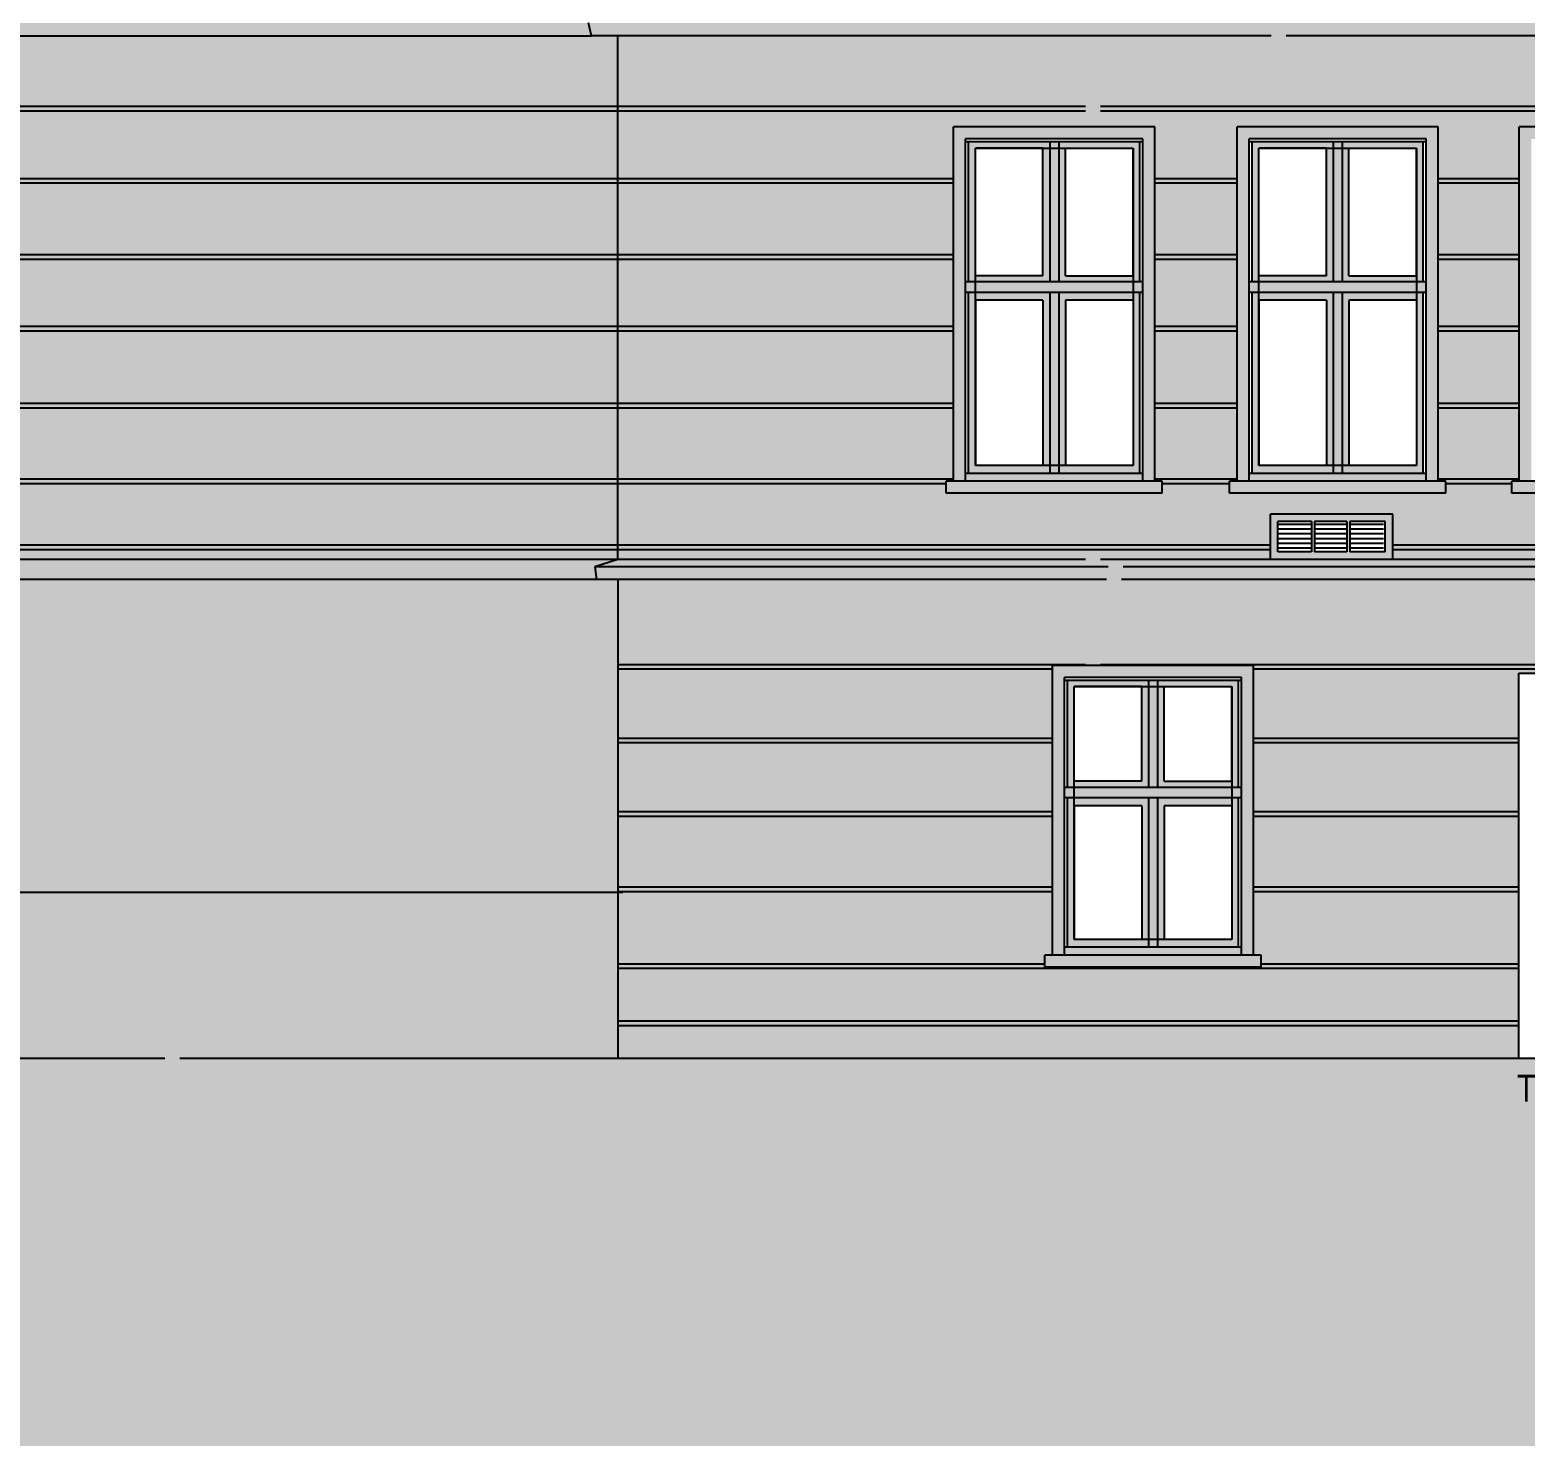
# Model space of a CAD drawing. Header units: metres. Extents: x 11 to 190, y 38 to 70.
# Drawn here: x 112.92 to 122.88, y 37.58 to 47.01 of the extents above; entities that cross this region are included whole.
import ezdxf
from ezdxf.enums import TextEntityAlignment as Align

# ---------------------------------------------------------------- set-up
doc = ezdxf.new("R2010")
doc.units = ezdxf.units.M
doc.header["$LTSCALE"] = 0.01
doc.header["$XCLIPFRAME"] = 2
doc.linetypes.add('AUSGEZOGEN', pattern=[1000, 1000, 0])
for name, color, linetype in [('A_Fensterrahmen', 1, 'CONTINUOUS'), ('A_Glasbild', 7, 'CONTINUOUS'), ('A_Schraff_Fensterrahmen', 255, 'CONTINUOUS'), ('A_Schraff_gelände', 251, 'CONTINUOUS'), ('A_Schraff_Gewaende', 23, 'CONTINUOUS'), ('A_Schraff_Paneel', 14, 'CONTINUOUS'), ('A_Schraff_Sims', 17, 'CONTINUOUS'), ('A_TEXT', 2, 'CONTINUOUS'), ('FASSADE', 7, 'AUSGEZOGEN'), ('FASSADE_STRUKTUR', 8, 'AUSGEZOGEN'), ('PERSONEN', 7, 'CONTINUOUS')]:
    doc.layers.add(name, color=color, linetype=linetype)
doc.styles.add('arial-n', font='ARIALN.TTF')
picture_1 = doc.add_image_def('image1.jpg', size_in_pixel=(60, 84))

msp = doc.modelspace()

# ---------------------------------------------------------------- hatches: boundary and pattern name
at = {"layer": 'A_Schraff_Fensterrahmen'}
h = msp.add_hatch(color=256, dxfattribs=at)
h.paths.add_polyline_path([(119.7145, 46.2644), (119.1745, 46.2644), (119.1745, 45.3325), (119.7145, 45.3325)])
h.paths.add_polyline_path([(119.6695, 46.2234), (119.6695, 45.3734), (119.2195, 45.3734), (119.2195, 46.2234)], flags=16)
h.paths.add_polyline_path([(120.3145, 46.2644), (119.7745, 46.2644), (119.7745, 45.3325), (120.3145, 45.3325)])
h.paths.add_polyline_path([(120.2695, 46.2234), (120.2695, 45.3734), (119.8195, 45.3734), (119.8195, 46.2234)], flags=16)
h.paths.add_polyline_path([(119.7145, 45.2624), (119.1745, 45.2624), (119.1745, 44.057), (119.7145, 44.057)])
h.paths.add_polyline_path([(119.6695, 45.2097), (119.6695, 44.1097), (119.2195, 44.1097), (119.2195, 45.2097)], flags=16)
h.paths.add_polyline_path([(120.3145, 45.2624), (119.7745, 45.2624), (119.7745, 44.057), (120.3145, 44.057)])
h.paths.add_polyline_path([(120.2695, 45.2097), (120.2695, 44.1097), (119.8195, 44.1097), (119.8195, 45.2097)], flags=16)
h = msp.add_hatch(color=256, dxfattribs=at)
h.paths.add_polyline_path([(119.7745, 46.2644), (119.7145, 46.2644), (119.7145, 45.3325), (119.7745, 45.3325)])
h.paths.add_polyline_path([(119.7745, 45.2624), (119.7145, 45.2624), (119.7145, 44.057), (119.7745, 44.057)])
h = msp.add_hatch(color=256, dxfattribs=at)
h.paths.add_polyline_path([(121.6025, 46.2644), (121.0625, 46.2644), (121.0625, 45.3325), (121.6025, 45.3325)])
h.paths.add_polyline_path([(121.5575, 46.2234), (121.5575, 45.3734), (121.1075, 45.3734), (121.1075, 46.2234)], flags=16)
h.paths.add_polyline_path([(122.2025, 46.2644), (121.6625, 46.2644), (121.6625, 45.3325), (122.2025, 45.3325)])
h.paths.add_polyline_path([(122.1575, 46.2234), (122.1575, 45.3734), (121.7075, 45.3734), (121.7075, 46.2234)], flags=16)
h.paths.add_polyline_path([(121.6025, 45.2624), (121.0625, 45.2624), (121.0625, 44.057), (121.6025, 44.057)])
h.paths.add_polyline_path([(121.5575, 45.2097), (121.5575, 44.1097), (121.1075, 44.1097), (121.1075, 45.2097)], flags=16)
h.paths.add_polyline_path([(122.2025, 45.2624), (121.6625, 45.2624), (121.6625, 44.057), (122.2025, 44.057)])
h.paths.add_polyline_path([(122.1575, 45.2097), (122.1575, 44.1097), (121.7075, 44.1097), (121.7075, 45.2097)], flags=16)
h = msp.add_hatch(color=256, dxfattribs=at)
h.paths.add_polyline_path([(121.6625, 46.2644), (121.6025, 46.2644), (121.6025, 45.3325), (121.6625, 45.3325)])
h.paths.add_polyline_path([(121.6625, 45.2624), (121.6025, 45.2624), (121.6025, 44.057), (121.6625, 44.057)])
h = msp.add_hatch(color=256, dxfattribs=at)
h.paths.add_polyline_path([(120.3345, 44.057), (119.1545, 44.057), (119.1545, 44.0044), (120.3345, 44.0044)])
h.paths.add_polyline_path([(120.3345, 45.3325), (119.1545, 45.3325), (119.1545, 45.2624), (120.3345, 45.2624)])
h = msp.add_hatch(color=256, dxfattribs=at)
h.paths.add_polyline_path([(122.2225, 44.057), (121.0425, 44.057), (121.0425, 44.0044), (122.2225, 44.0044)])
h.paths.add_polyline_path([(122.2225, 45.3325), (121.0425, 45.3325), (121.0425, 45.2624), (122.2225, 45.2624)])
h = msp.add_hatch(color=256, dxfattribs=at)
h.paths.add_polyline_path([(121.9997, 43.7863), (121.1843, 43.7863), (121.1843, 43.4843), (121.9997, 43.4843)])
h.paths.add_polyline_path([(121.9497, 43.7363), (121.9497, 43.5342), (121.7132, 43.5342), (121.7132, 43.7363)], flags=16)
h.paths.add_polyline_path([(121.6932, 43.7363), (121.6932, 43.5342), (121.4788, 43.5342), (121.4788, 43.7363)], flags=16)
h.paths.add_polyline_path([(121.4588, 43.7363), (121.4588, 43.5342), (121.2343, 43.5342), (121.2343, 43.7363)], flags=16)
h.paths.add_polyline_path([(125.7892, 43.7863), (124.9858, 43.7863), (124.9858, 43.4842), (125.7892, 43.4842)])
h.paths.add_polyline_path([(125.2602, 43.7363), (125.2602, 43.5342), (125.0358, 43.5342), (125.0358, 43.7363)], flags=16)
h.paths.add_polyline_path([(125.2802, 43.7363), (125.4947, 43.7363), (125.4947, 43.5342), (125.2802, 43.5342)], flags=16)
h.paths.add_polyline_path([(125.5147, 43.7363), (125.7392, 43.7363), (125.7392, 43.5342), (125.5147, 43.5342)], flags=16)
h = msp.add_hatch(color=256, dxfattribs=at)
h.paths.add_polyline_path([(120.3724, 42.6784), (119.8324, 42.6784), (119.8324, 41.966), (120.3724, 41.966)])
h.paths.add_polyline_path([(120.3274, 42.6374), (120.3274, 42.007), (119.8774, 42.007), (119.8774, 42.6374)], flags=16)
h.paths.add_polyline_path([(120.9724, 42.6784), (120.4324, 42.6784), (120.4324, 41.966), (120.9724, 41.966)])
h.paths.add_polyline_path([(120.9274, 42.6374), (120.9274, 42.007), (120.4774, 42.007), (120.4774, 42.6374)], flags=16)
h.paths.add_polyline_path([(120.3724, 41.8959), (119.8324, 41.8959), (119.8324, 40.901), (120.3724, 40.901)])
h.paths.add_polyline_path([(120.3274, 41.8432), (120.3274, 40.9537), (119.8774, 40.9537), (119.8774, 41.8432)], flags=16)
h.paths.add_polyline_path([(120.9724, 41.8959), (120.4324, 41.8959), (120.4324, 40.901), (120.9724, 40.901)])
h.paths.add_polyline_path([(120.9274, 41.8432), (120.9274, 40.9537), (120.4774, 40.9537), (120.4774, 41.8432)], flags=16)
h = msp.add_hatch(color=256, dxfattribs=at)
h.paths.add_polyline_path([(120.4324, 42.6784), (120.3724, 42.6784), (120.3724, 41.966), (120.4324, 41.966)])
h.paths.add_polyline_path([(120.4324, 41.8959), (120.3724, 41.8959), (120.3724, 40.901), (120.4324, 40.901)])
h = msp.add_hatch(color=256, dxfattribs=at)
h.paths.add_polyline_path([(120.9924, 41.966), (119.8124, 41.966), (119.8124, 41.8959), (120.9924, 41.8959)])
h.paths.add_polyline_path([(120.9924, 40.901), (119.8124, 40.901), (119.8124, 40.8484), (120.9924, 40.8484)])
at = {"layer": 'A_Schraff_gelände'}
msp.add_hatch(color=256, dxfattribs=at).paths.add_polyline_path([(11.3282, 41.598), (11.3282, 37.5789), (154.2308, 37.5789), (154.2216, 40.16), (110.1494, 40.16), (110.1494, 41.3633), (91.5663, 41.3633), (88.0786, 41.3633), (81.6712, 41.4133), (71.368, 41.4147), (60.93, 41.416), (60.93, 41.5372), (60.58, 41.5372), (60.58, 41.6622), (55.0967, 41.6622), (55.0967, 41.598), (46.9467, 41.598)])
at = {"layer": 'A_Schraff_Gewaende'}
h = msp.add_hatch(color=256, dxfattribs=at)
h.paths.add_polyline_path([(120.4145, 46.3644), (119.0745, 46.3644), (119.0745, 44.0044), (119.1545, 44.0044), (119.1545, 46.2844), (120.3345, 46.2844), (120.3345, 44.0044), (120.4145, 44.0044)])
h.paths.add_polyline_path([(120.4645, 44.0044), (120.4145, 44.0044), (119.0245, 44.0044), (119.0245, 43.9244), (120.4645, 43.9244)])
h = msp.add_hatch(color=256, dxfattribs=at)
h.paths.add_polyline_path([(122.3025, 46.3644), (120.9625, 46.3644), (120.9625, 44.0044), (121.0425, 44.0044), (121.0425, 46.2844), (122.2225, 46.2844), (122.2225, 44.0044), (122.3025, 44.0044)])
h.paths.add_polyline_path([(122.3525, 44.0044), (122.3025, 44.0044), (120.9125, 44.0044), (120.9125, 43.9244), (122.3525, 43.9244)])
h = msp.add_hatch(color=256, dxfattribs=at)
h.paths.add_polyline_path([(124.1823, 46.3644), (122.8423, 46.3644), (122.8423, 44.0044), (122.9223, 44.0044), (122.9223, 46.2844), (124.1023, 46.2844), (124.1023, 44.0044), (124.1823, 44.0044)])
h.paths.add_polyline_path([(124.2323, 44.0044), (124.1823, 44.0044), (122.7923, 44.0044), (122.7923, 43.9244), (124.2323, 43.9244)])
h = msp.add_hatch(color=256, dxfattribs=at)
h.paths.add_polyline_path([(121.0724, 42.7784), (119.7324, 42.7784), (119.7324, 40.8484), (119.8124, 40.8484), (119.8124, 42.6984), (120.9924, 42.6984), (120.9924, 40.8484), (121.0724, 40.8484)])
h.paths.add_polyline_path([(121.1224, 40.8484), (121.0724, 40.8484), (119.6824, 40.8484), (119.6824, 40.7684), (121.1224, 40.7684)])
h = msp.add_hatch(color=256, dxfattribs=at)
h.paths.add_polyline_path([(116.8374, 40.16), (116.8374, 41.2662), (111.653, 41.2662), (111.653, 40.16)])
h.paths.add_polyline_path([(110.4668, 40.16), (110.723, 40.16), (110.723, 41.2662), (110.4668, 41.2662)])
at = {"layer": 'A_Schraff_Paneel'}
h = msp.add_hatch(color=256, dxfattribs=at)
h.paths.add_polyline_path([(59.2, 46.9703), (59.2, 43.4844), (110.3894, 43.4844), (116.8374, 43.4842), (116.8374, 46.9701)])
h.paths.add_polyline_path([(106.5637, 44.0188), (106.5637, 44.0988), (106.6137, 44.0988), (106.6137, 46.4588), (107.9537, 46.4588), (107.9537, 44.0988), (108.0037, 44.0988), (108.0037, 44.0188)], flags=16)
h.paths.add_polyline_path([(104.6616, 44.0188), (104.6616, 44.0988), (104.7116, 44.0988), (104.7116, 46.4588), (106.0516, 46.4588), (106.0516, 44.0988), (106.1016, 44.0988), (106.1016, 44.0188)], flags=16)
h.paths.add_polyline_path([(102.7499, 44.0188), (102.7499, 44.0988), (102.7999, 44.0988), (102.7999, 46.4588), (104.1399, 46.4588), (104.1399, 44.0988), (104.1899, 44.0988), (104.1899, 44.0188)], flags=16)
h.paths.add_polyline_path([(100.89, 44.0188), (100.89, 44.0988), (100.94, 44.0988), (100.94, 46.4588), (102.28, 46.4588), (102.28, 44.0988), (102.33, 44.0988), (102.33, 44.0188)], flags=16)
h.paths.add_polyline_path([(99.0201, 44.0188), (99.0201, 44.0988), (99.0701, 44.0988), (99.0701, 46.4588), (100.4101, 46.4588), (100.4101, 44.0988), (100.4601, 44.0988), (100.4601, 44.0188)], flags=16)
h.paths.add_polyline_path([(97.1502, 44.0187), (97.1502, 44.0987), (97.2002, 44.0987), (97.2002, 46.4587), (98.5402, 46.4587), (98.5402, 44.0987), (98.5902, 44.0987), (98.5902, 44.0187)], flags=16)
h.paths.add_polyline_path([(95.3004, 44.0187), (95.3004, 44.0987), (95.3504, 44.0987), (95.3504, 46.4587), (96.6904, 46.4587), (96.6904, 44.0987), (96.7404, 44.0987), (96.7404, 44.0187)], flags=16)
h.paths.add_polyline_path([(93.4405, 44.0187), (93.4405, 44.0987), (93.4905, 44.0987), (93.4905, 46.4587), (94.8305, 46.4587), (94.8305, 44.0987), (94.8805, 44.0987), (94.8805, 44.0187)], flags=16)
h.paths.add_polyline_path([(91.5592, 44.0187), (91.5592, 44.0987), (91.6092, 44.0987), (91.6092, 46.4587), (92.9492, 46.4587), (92.9492, 44.0987), (92.9992, 44.0987), (92.9992, 44.0187)], flags=16)
h.paths.add_polyline_path([(89.6843, 44.0187), (89.6843, 44.0987), (89.7343, 44.0987), (89.7343, 46.4587), (91.0743, 46.4587), (91.0743, 44.0987), (91.1243, 44.0987), (91.1243, 44.0187)], flags=16)
h.paths.add_polyline_path([(87.8194, 44.0187), (87.8194, 44.0987), (87.8694, 44.0987), (87.8694, 46.4587), (89.2094, 46.4587), (89.2094, 44.0987), (89.2594, 44.0987), (89.2594, 44.0187)], flags=16)
h.paths.add_polyline_path([(85.9495, 44.0187), (85.9495, 44.0987), (85.9995, 44.0987), (85.9995, 46.4587), (87.3395, 46.4587), (87.3395, 44.0987), (87.3895, 44.0987), (87.3895, 44.0187)], flags=16)
h.paths.add_polyline_path([(84.0099, 44.0188), (84.0099, 44.0988), (84.0599, 44.0988), (84.0599, 46.4588), (85.3999, 46.4588), (85.3999, 44.0988), (85.4499, 44.0988), (85.4499, 44.0188)], flags=16)
h.paths.add_polyline_path([(82.1898, 44.0187), (82.1898, 44.0987), (82.2398, 44.0987), (82.2398, 46.4587), (83.5798, 46.4587), (83.5798, 44.0987), (83.6298, 44.0987), (83.6298, 44.0187)], flags=16)
h.paths.add_polyline_path([(80.3499, 44.0187), (80.3499, 44.0987), (80.3999, 44.0987), (80.3999, 46.4587), (81.7399, 46.4587), (81.7399, 44.0987), (81.7899, 44.0987), (81.7899, 44.0187)], flags=16)
h.paths.add_polyline_path([(78.48, 44.0187), (78.48, 44.0987), (78.53, 44.0987), (78.53, 46.4587), (79.87, 46.4587), (79.87, 44.0987), (79.92, 44.0987), (79.92, 44.0187)], flags=16)
h.paths.add_polyline_path([(76.6301, 44.0187), (76.6301, 44.0987), (76.6801, 44.0987), (76.6801, 46.4587), (78.0201, 46.4587), (78.0201, 44.0987), (78.0701, 44.0987), (78.0701, 44.0187)], flags=16)
h.paths.add_polyline_path([(74.7702, 44.0187), (74.7702, 44.0987), (74.8202, 44.0987), (74.8202, 46.4587), (76.1602, 46.4587), (76.1602, 44.0987), (76.2102, 44.0987), (76.2102, 44.0187)], flags=16)
h.paths.add_polyline_path([(72.8904, 44.0187), (72.8904, 44.0987), (72.9404, 44.0987), (72.9404, 46.4587), (74.2804, 46.4587), (74.2804, 44.0987), (74.3304, 44.0987), (74.3304, 44.0187)], flags=16)
h.paths.add_polyline_path([(71.0105, 44.0187), (71.0105, 44.0987), (71.0605, 44.0987), (71.0605, 46.4587), (72.4005, 46.4587), (72.4005, 44.0987), (72.4505, 44.0987), (72.4505, 44.0187)], flags=16)
h.paths.add_polyline_path([(69.1053, 44.0187), (69.1053, 44.0987), (69.1553, 44.0987), (69.1553, 46.4587), (70.4953, 46.4587), (70.4953, 44.0987), (70.5453, 44.0987), (70.5453, 44.0187)], flags=16)
h.paths.add_polyline_path([(67.3304, 44.0187), (67.3304, 44.0987), (67.3804, 44.0987), (67.3804, 46.4587), (68.7204, 46.4587), (68.7204, 44.0987), (68.7704, 44.0987), (68.7704, 44.0187)], flags=16)
h.paths.add_polyline_path([(65.3755, 44.0187), (65.3755, 44.0987), (65.4255, 44.0987), (65.4255, 46.4587), (66.7655, 46.4587), (66.7655, 44.0987), (66.8155, 44.0987), (66.8155, 44.0187)], flags=16)
h.paths.add_polyline_path([(63.5906, 44.0187), (63.5906, 44.0987), (63.6406, 44.0987), (63.6406, 46.4587), (64.9806, 46.4587), (64.9806, 44.0987), (65.0306, 44.0987), (65.0306, 44.0187)], flags=16)
h.paths.add_polyline_path([(61.6463, 44.0187), (61.6463, 44.0987), (61.6963, 44.0987), (61.6963, 46.4587), (63.0363, 46.4587), (63.0363, 44.0987), (63.0863, 44.0987), (63.0863, 44.0187)], flags=16)
h = msp.add_hatch(color=256, dxfattribs=at)
h.paths.add_polyline_path([(116.8374, 46.9701), (116.8373, 43.4842), (121.1843, 43.4842), (121.1843, 43.7863), (121.9997, 43.7863), (121.9997, 43.4843), (124.9858, 43.4843), (124.9858, 43.7863), (125.7892, 43.7863), (125.7892, 43.4842), (130.0524, 43.4842), (130.0524, 46.9702)])
h.paths.add_polyline_path([(116.8374, 40.1616), (122.8392, 40.1616), (122.8392, 42.7259), (124.1551, 42.7259), (124.1551, 40.16), (130.0524, 40.16), (130.0524, 43.3502), (116.8374, 43.3502)])
h.paths.add_polyline_path([(119.0245, 43.9244), (119.0245, 44.0044), (119.0745, 44.0044), (119.0745, 46.3644), (120.4145, 46.3644), (120.4145, 44.0044), (120.4645, 44.0044), (120.4645, 43.9244)], flags=16)
h.paths.add_polyline_path([(120.9125, 43.9244), (120.9125, 44.0044), (120.9625, 44.0044), (120.9625, 46.3644), (122.3025, 46.3644), (122.3025, 44.0044), (122.3525, 44.0044), (122.3525, 43.9244)], flags=16)
h.paths.add_polyline_path([(122.7923, 43.9244), (122.7923, 44.0044), (122.8423, 44.0044), (122.8423, 46.3644), (124.1823, 46.3644), (124.1823, 44.0044), (124.2323, 44.0044), (124.2323, 43.9244)], flags=16)
h.paths.add_polyline_path([(124.6965, 43.9244), (124.6965, 44.0044), (124.7465, 44.0044), (124.7465, 46.3644), (126.0865, 46.3644), (126.0865, 44.0044), (126.1365, 44.0044), (126.1365, 43.9244)], flags=16)
h.paths.add_polyline_path([(126.5763, 43.9312), (126.5763, 44.0112), (126.6263, 44.0112), (126.6263, 46.3712), (127.9663, 46.3712), (127.9663, 44.0112), (128.0163, 44.0112), (128.0163, 43.9312)], flags=16)
h.paths.add_polyline_path([(125.9647, 42.7784), (125.9647, 40.8484), (125.9147, 40.8484), (125.9147, 40.7684), (127.3547, 40.7684), (127.3547, 40.8484), (127.3047, 40.8484), (127.3047, 42.7784)], flags=16)
h.paths.add_polyline_path([(119.7324, 42.7784), (119.7324, 40.8484), (119.6824, 40.8484), (119.6824, 40.7684), (121.1224, 40.7684), (121.1224, 40.8484), (121.0724, 40.8484), (121.0724, 42.7784)], flags=16)
h = msp.add_hatch(color=256, dxfattribs=at)
h.paths.add_polyline_path([(110.3894, 43.3502), (110.3894, 41.2662), (110.723, 41.2662), (110.723, 42.214), (111.653, 42.214), (111.653, 41.2662), (116.8374, 41.2662), (116.8374, 43.3502)])
h.paths.add_polyline_path([(112.3448, 42.204), (112.8547, 42.204), (112.8547, 41.494), (112.3448, 41.494)], flags=16)
at = {"layer": 'A_Schraff_Sims'}
h = msp.add_hatch(color=256, dxfattribs=at)
h.paths.add_polyline_path([(116.6429, 47.0562), (130.2862, 47.0562), (130.2649, 46.9686), (116.6624, 46.9686)])
h.paths.add_polyline_path([(130.2862, 47.0562), (131.289, 47.0562), (131.289, 46.9686), (130.2649, 46.9686)])
h.paths.add_polyline_path([(130.0524, 46.9686), (131.289, 46.9686), (131.1611, 46.9172), (130.0524, 46.9172)])
h.paths.add_polyline_path([(130.0524, 46.9172), (131.1611, 46.9172), (131.1611, 46.8952), (130.0524, 46.8952)])
h.paths.add_polyline_path([(130.0724, 47.9207), (131.0486, 47.9207), (131.0486, 47.7715), (130.0724, 47.7715)])
for points in [[(116.6624, 46.9704), (116.6429, 47.0578), (59.001, 47.0578), (59.001, 46.9703)], [(59.18, 43.4844), (59.04, 43.4344), (59.051, 43.3502), (130.1924, 43.3502), (130.2034, 43.4342), (130.0524, 43.4842)]]:
    msp.add_hatch(color=256, dxfattribs=at).paths.add_polyline_path(points)
h = msp.add_hatch(color=256, dxfattribs=at)
h.paths.add_polyline_path([(116.6844, 43.4326), (130.2034, 43.4326), (130.1924, 43.3486), (116.6954, 43.3486)])
h.paths.add_polyline_path([(116.8374, 43.4826), (130.0524, 43.4826), (130.2034, 43.4326), (116.6844, 43.4326)])
at = {"layer": 'FASSADE_STRUKTUR'}
h = msp.add_hatch(dxfattribs=at)
h.set_pattern_fill('ANSI31', color=1, scale=0.01, angle=315, style=0)
h.set_pattern_definition([(0, (-3.801484, 0), (1e-17, 0.03175), [])])
h.paths.add_polyline_path([(121.9377, 43.7363), (121.7132, 43.7363), (121.7132, 43.5342), (121.9377, 43.5342)])
h.paths.add_polyline_path([(121.6932, 43.7363), (121.4788, 43.7363), (121.4788, 43.5342), (121.6932, 43.5342)])
h.paths.add_polyline_path([(121.4588, 43.7363), (121.2343, 43.7363), (121.2343, 43.5342), (121.4588, 43.5342)])
at = {"layer": 'PERSONEN'}
h = msp.add_hatch(color=251, dxfattribs=at)
h.paths.add_polyline_path([(115.1841, 41.4833), (115.1358, 41.5558), (115.1318, 41.6242), (115.1156, 41.6484), (115.031, 41.6766), (114.9706, 41.6927), (114.9464, 41.7007), (114.9383, 41.737), (114.9464, 41.7933), (114.9585, 41.8457), (114.9585, 41.898), (114.9343, 41.9504), (114.89, 41.9826), (114.8336, 41.9866), (114.7933, 41.9504), (114.7892, 41.9383), (114.7771, 41.9343), (114.7812, 41.8457), (114.7892, 41.7853), (114.8013, 41.7531), (114.7892, 41.737), (114.7368, 41.6846), (114.6885, 41.6363), (114.6321, 41.5558), (114.6119, 41.4793), (114.628, 41.3746), (114.6603, 41.3182), (114.7248, 41.3142), (114.6925, 41.2538), (114.6804, 41.1893), (114.6603, 41.0927), (114.6562, 40.988), (114.7086, 40.9759), (114.7086, 40.8672), (114.7086, 40.6256), (114.7328, 40.5652), (114.7248, 40.4524), (114.7409, 40.2753), (114.7207, 40.231), (114.7046, 40.2028), (114.6724, 40.1867), (114.6401, 40.1786), (114.6522, 40.1585), (114.6885, 40.1545), (114.7288, 40.1545), (114.7489, 40.1867), (114.7771, 40.2149), (114.7933, 40.1786), (114.8295, 40.1746), (114.8295, 40.1867), (114.8336, 40.235), (114.8174, 40.2672), (114.8053, 40.3155), (114.8013, 40.4524), (114.8094, 40.5451), (114.7892, 40.6498), (114.7852, 40.7263), (114.8215, 40.8068), (114.8577, 40.8793), (114.8537, 40.831), (114.8779, 40.7464), (114.9021, 40.686), (114.9182, 40.5571), (114.9424, 40.4887), (114.9464, 40.3155), (114.9383, 40.231), (114.9061, 40.1988), (114.8698, 40.1786), (114.8698, 40.1545), (114.9061, 40.1504), (114.9746, 40.1545), (115.0109, 40.1988), (115.0149, 40.2592), (115.027, 40.3196), (115.027, 40.4323), (115.023, 40.5974), (114.9786, 40.6779), (114.9706, 40.8551), (115.0189, 40.9155), (115.1076, 40.9276), (115.1116, 40.9598), (115.1076, 41.0645), (115.0874, 41.1652), (115.0633, 41.2618), (115.1116, 41.286), (115.2204, 41.3383), (115.2325, 41.3665), (115.2244, 41.4148)])
h.paths.add_polyline_path([(115.031, 41.3786), (115.0713, 41.4511), (115.0753, 41.4631), (115.0995, 41.4591), (115.1398, 41.435), (115.1438, 41.3746), (115.0874, 41.3665)], flags=16)
msp.add_hatch(color=252, dxfattribs=at).paths.add_polyline_path([(114.4372, 41.497), (114.2863, 41.6138), (114.2297, 41.6477), (114.2335, 41.6741), (114.2561, 41.6741), (114.2637, 41.693), (114.2637, 41.7457), (114.2825, 41.7797), (114.2674, 41.8174), (114.241, 41.8513), (114.2071, 41.8777), (114.1656, 41.8777), (114.1279, 41.8626), (114.0901, 41.8324), (114.0901, 41.7947), (114.1052, 41.7721), (114.1052, 41.7156), (114.1203, 41.6741), (114.0977, 41.6666), (114.0336, 41.644), (113.9657, 41.561), (113.8902, 41.4706), (113.8449, 41.35), (113.8374, 41.2859), (113.8827, 41.2331), (113.9619, 41.218), (113.943, 40.973), (113.977, 40.9579), (113.9694, 40.7958), (113.9468, 40.7506), (113.9543, 40.4114), (113.9657, 40.2342), (113.9694, 40.1701), (113.9543, 40.1362), (113.9638, 40.1142), (114.0189, 40.1142), (114.0486, 40.1588), (114.06, 40.2229), (114.0675, 40.1626), (114.1128, 40.155), (114.1845, 40.1588), (114.241, 40.1399), (114.2901, 40.1324), (114.2976, 40.1776), (114.2637, 40.1814), (114.2335, 40.189), (114.1845, 40.253), (114.2071, 40.336), (114.2448, 40.4604), (114.2637, 40.5659), (114.2938, 40.679), (114.2901, 40.8675), (114.3203, 40.9919), (114.3353, 40.9655), (114.3882, 40.8675), (114.4372, 40.8637), (114.4372, 40.9202), (114.407, 41.0635), (114.3655, 41.1992), (114.3882, 41.2142), (114.4749, 41.2029), (114.524, 41.2331), (114.5202, 41.2934), (114.4825, 41.3876)])

# ---------------------------------------------------------------- linework, layer by layer
at = {"layer": 'A_Fensterrahmen'}
for p, q in [((120.3345, 46.2644), (119.1545, 46.2644)), ((119.1745, 45.3325), (119.1745, 46.2644)), ((119.2195, 45.3734), (119.2195, 46.2234)), ((119.6695, 46.2234), (119.2195, 46.2234)), ((119.6695, 45.3734), (119.6695, 46.2234)), ((119.7145, 46.2644), (119.7145, 45.3325)), ((119.7745, 46.2644), (119.7745, 45.3325)), ((119.8195, 45.3734), (119.8195, 46.2234)), ((119.8195, 46.2234), (120.2695, 46.2234)), ((120.2695, 45.3734), (120.2695, 46.2234)), ((120.3145, 45.3325), (120.3145, 46.2644)), ((122.2225, 46.2644), (121.0425, 46.2644)), ((121.0625, 45.3325), (121.0625, 46.2644)), ((121.5575, 46.2234), (121.1075, 46.2234)), ((121.1075, 45.3734), (121.1075, 46.2234)), ((121.5575, 45.3734), (121.5575, 46.2234)), ((121.6025, 46.2644), (121.6025, 45.3325)), ((121.6625, 46.2644), (121.6625, 45.3325)), ((121.7075, 45.3734), (121.7075, 46.2234)), ((121.7075, 46.2234), (122.1575, 46.2234)), ((122.1575, 45.3734), (122.1575, 46.2234)), ((122.2025, 45.3325), (122.2025, 46.2644)), ((120.3345, 45.3325), (119.1545, 45.3325)), ((119.6695, 45.3734), (119.2195, 45.3734)), ((119.8195, 45.3734), (120.2695, 45.3734)), ((122.2225, 45.3325), (121.0425, 45.3325)), ((121.5575, 45.3734), (121.1075, 45.3734)), ((121.7075, 45.3734), (122.1575, 45.3734)), ((120.3345, 45.2624), (119.1545, 45.2624)), ((119.1745, 44.057), (119.1745, 45.2624)), ((119.7145, 45.2624), (119.7145, 44.057)), ((119.7745, 45.2624), (119.7745, 44.057)), ((120.3145, 44.057), (120.3145, 45.2624)), ((122.2225, 45.2624), (121.0425, 45.2624)), ((121.0625, 44.057), (121.0625, 45.2624)), ((121.6025, 45.2624), (121.6025, 44.057)), ((121.6625, 45.2624), (121.6625, 44.057)), ((122.2025, 44.057), (122.2025, 45.2624)), ((119.6695, 45.2097), (119.2195, 45.2097)), ((119.2195, 45.2097), (119.2195, 44.1097)), ((119.6695, 45.2097), (119.6695, 44.1097)), ((119.8195, 45.2097), (119.8195, 44.1097)), ((120.2695, 45.2097), (119.8195, 45.2097)), ((120.2695, 45.2097), (120.2695, 44.1097)), ((121.5575, 45.2097), (121.1075, 45.2097)), ((121.1075, 45.2097), (121.1075, 44.1097)), ((121.5575, 45.2097), (121.5575, 44.1097)), ((121.7075, 45.2097), (121.7075, 44.1097)), ((122.1575, 45.2097), (121.7075, 45.2097)), ((122.1575, 45.2097), (122.1575, 44.1097)), ((120.3345, 44.057), (119.1545, 44.057)), ((119.6695, 44.1097), (119.2195, 44.1097)), ((120.2695, 44.1097), (119.8195, 44.1097)), ((122.2225, 44.057), (121.0425, 44.057)), ((121.5575, 44.1097), (121.1075, 44.1097)), ((122.1575, 44.1097), (121.7075, 44.1097)), ((120.9924, 42.6784), (119.8124, 42.6784)), ((119.8324, 41.966), (119.8324, 42.6784)), ((119.8774, 42.007), (119.8774, 42.6374)), ((120.3274, 42.6374), (119.8774, 42.6374)), ((120.3274, 42.007), (120.3274, 42.6374)), ((120.3724, 42.6784), (120.3724, 41.966)), ((120.4324, 42.6784), (120.4324, 41.966)), ((120.4774, 42.007), (120.4774, 42.6374)), ((120.4774, 42.6374), (120.9274, 42.6374)), ((120.9274, 42.007), (120.9274, 42.6374)), ((120.9724, 41.966), (120.9724, 42.6784)), ((120.9924, 41.966), (119.8124, 41.966)), ((120.3274, 42.007), (119.8774, 42.007)), ((120.4774, 42.007), (120.9274, 42.007)), ((120.9924, 41.8959), (119.8124, 41.8959)), ((119.8324, 40.901), (119.8324, 41.8959)), ((119.8774, 41.8432), (119.8774, 40.9537)), ((120.3274, 41.8432), (119.8774, 41.8432)), ((120.3274, 41.8432), (120.3274, 40.9537)), ((120.3724, 41.8959), (120.3724, 40.901)), ((120.4324, 41.8959), (120.4324, 40.901)), ((120.4774, 41.8432), (120.4774, 40.9537)), ((120.9274, 41.8432), (120.4774, 41.8432)), ((120.9274, 41.8432), (120.9274, 40.9537)), ((120.9724, 40.901), (120.9724, 41.8959)), ((120.3274, 40.9537), (119.8774, 40.9537)), ((120.9274, 40.9537), (120.4774, 40.9537)), ((120.9924, 40.901), (119.8124, 40.901))]:
    msp.add_line(p, q, dxfattribs=at)
at = {"layer": 'FASSADE'}
for p, q in [((116.6624, 46.9704), (116.6429, 47.0578)), ((110.5884, 46.9703), (116.6624, 46.9704)), ((131.289, 46.9701), (116.6624, 46.9704)), ((116.8374, 43.4914), (116.8374, 46.9701)), ((116.8374, 43.4842), (116.8374, 46.9701)), ((119.0745, 44.0044), (119.0745, 46.3644)), ((120.4145, 46.3644), (119.0745, 46.3644)), ((120.4145, 44.0044), (120.4145, 46.3644)), ((122.3025, 46.3644), (120.9625, 46.3644)), ((120.9625, 44.0044), (120.9625, 46.3644)), ((122.3025, 44.0044), (122.3025, 46.3644)), ((122.8423, 44.0044), (122.8423, 46.3644)), ((124.1823, 46.3644), (122.8423, 46.3644)), ((119.1545, 44.0044), (119.1545, 46.2844)), ((120.3345, 46.2844), (119.1545, 46.2844)), ((120.3345, 44.0044), (120.3345, 46.2844)), ((122.2225, 46.2844), (121.0425, 46.2844)), ((121.0425, 44.0044), (121.0425, 46.2844)), ((122.2225, 44.0044), (122.2225, 46.2844)), ((120.4645, 44.0044), (119.0245, 44.0044)), ((119.0245, 43.9244), (119.0245, 44.0044)), ((120.4645, 43.9244), (119.0245, 43.9244)), ((120.4645, 43.9244), (120.4645, 44.0044)), ((122.3525, 44.0044), (120.9125, 44.0044)), ((120.9125, 43.9244), (120.9125, 44.0044)), ((122.3525, 43.9244), (120.9125, 43.9244)), ((122.3525, 43.9244), (122.3525, 44.0044)), ((124.2323, 44.0044), (122.7923, 44.0044)), ((122.7923, 43.9244), (122.7923, 44.0044)), ((124.2323, 43.9244), (122.7923, 43.9244)), ((116.8374, 43.4844), (59.18, 43.4844)), ((116.8374, 43.4842), (116.6844, 43.4342)), ((116.8374, 43.4842), (116.6844, 43.4342)), ((116.6844, 43.4342), (116.6954, 43.3502)), ((130.2034, 43.4342), (116.6844, 43.4342)), ((130.2034, 43.4342), (116.6844, 43.4342)), ((116.6844, 43.4342), (116.6954, 43.3502)), ((130.0524, 43.4842), (116.8374, 43.4842)), ((116.6954, 43.3502), (59.051, 43.3502)), ((130.1924, 43.3502), (116.6954, 43.3502)), ((130.1924, 43.3502), (116.6954, 43.3502)), ((116.8374, 43.3502), (116.8374, 40.1616)), ((119.7324, 40.8484), (119.7324, 42.7784)), ((121.0724, 42.7784), (119.7324, 42.7784)), ((121.0724, 40.8484), (121.0724, 42.7784)), ((122.8392, 40.1616), (122.8392, 42.7259)), ((122.8392, 42.7259), (124.1551, 42.7259)), ((119.8124, 40.8484), (119.8124, 42.6984)), ((120.9924, 42.6984), (119.8124, 42.6984)), ((120.9924, 40.8484), (120.9924, 42.6984)), ((119.6824, 40.7684), (119.6824, 40.8484)), ((121.1224, 40.8484), (119.6824, 40.8484)), ((121.1224, 40.7684), (121.1224, 40.8484)), ((121.1224, 40.7684), (119.6824, 40.7684)), ((154.2216, 40.16), (110.3894, 40.16))]:
    msp.add_line(p, q, dxfattribs=at)
at = {"layer": 'FASSADE_STRUKTUR', "color": 2}
for p, q in [((116.8244, 46.5006), (59.2, 46.5006)), ((116.8244, 46.4706), (59.2, 46.4706)), ((130.0524, 46.5006), (116.8244, 46.5006)), ((130.0524, 46.4706), (116.8244, 46.4706)), ((116.8244, 46.0192), (107.9537, 46.0192)), ((119.0745, 46.0192), (116.8244, 46.0192)), ((120.9625, 46.0192), (120.4145, 46.0192)), ((122.8423, 46.0192), (122.3025, 46.0192)), ((116.8244, 45.9892), (107.9537, 45.9892)), ((119.0745, 45.9892), (116.8244, 45.9892)), ((120.9625, 45.9892), (120.4145, 45.9892)), ((122.8423, 45.9892), (122.3025, 45.9892)), ((116.8244, 45.5125), (107.9537, 45.5125)), ((119.0745, 45.5125), (116.8244, 45.5125)), ((120.9625, 45.5125), (120.4145, 45.5125)), ((122.8423, 45.5125), (122.3025, 45.5125)), ((116.8244, 45.4825), (107.9537, 45.4825)), ((119.0745, 45.4825), (116.8244, 45.4825)), ((120.9625, 45.4825), (120.4145, 45.4825)), ((122.8423, 45.4825), (122.3025, 45.4825)), ((116.8244, 45.0344), (107.9537, 45.0344)), ((119.0745, 45.0344), (116.8244, 45.0344)), ((120.9625, 45.0344), (120.4145, 45.0344)), ((122.8423, 45.0344), (122.3025, 45.0344)), ((116.8244, 45.0044), (107.9537, 45.0044)), ((119.0745, 45.0044), (116.8244, 45.0044)), ((120.9625, 45.0044), (120.4145, 45.0044)), ((122.8423, 45.0044), (122.3025, 45.0044)), ((116.8244, 44.5222), (107.9537, 44.5222)), ((119.0745, 44.5222), (116.8244, 44.5222)), ((120.9625, 44.5222), (120.4145, 44.5222)), ((122.8423, 44.5222), (122.3025, 44.5222)), ((116.8244, 44.4922), (107.9537, 44.4922)), ((119.0745, 44.4922), (116.8244, 44.4922)), ((120.9625, 44.4922), (120.4145, 44.4922)), ((122.8423, 44.4922), (122.3025, 44.4922)), ((116.8244, 44.0184), (59.2, 44.0184)), ((119.0745, 44.0184), (116.8244, 44.0184)), ((120.9625, 44.0184), (120.4145, 44.0184)), ((122.8423, 44.0184), (122.3025, 44.0184)), ((116.8244, 43.9884), (59.2, 43.9884)), ((119.0245, 43.9884), (116.8244, 43.9884)), ((120.9125, 43.9884), (120.4645, 43.9884)), ((122.7923, 43.9884), (122.3525, 43.9884)), ((121.9997, 43.7863), (121.1843, 43.7863)), ((121.1843, 43.4842), (121.1843, 43.7863)), ((121.2343, 43.5342), (121.2343, 43.7363)), ((121.4588, 43.7363), (121.2343, 43.7363)), ((121.4588, 43.7363), (121.4588, 43.5342)), ((121.4788, 43.7363), (121.4788, 43.5342)), ((121.6932, 43.7363), (121.4788, 43.7363)), ((121.6932, 43.7363), (121.6932, 43.5342)), ((121.9497, 43.7363), (121.7132, 43.7363)), ((121.7132, 43.7363), (121.7132, 43.5342)), ((121.9497, 43.5342), (121.9497, 43.7363)), ((121.9997, 43.4842), (121.9997, 43.7863)), ((116.8244, 43.579), (59.2, 43.579)), ((116.8244, 43.549), (59.2, 43.549)), ((121.1843, 43.579), (116.8244, 43.579)), ((121.1843, 43.549), (116.8244, 43.549)), ((121.4588, 43.5342), (121.2343, 43.5342)), ((121.6932, 43.5342), (121.4788, 43.5342)), ((121.9497, 43.5342), (121.7132, 43.5342)), ((124.9858, 43.579), (121.9997, 43.579)), ((124.9858, 43.549), (121.9997, 43.549)), ((130.0524, 42.7822), (116.8374, 42.7822)), ((119.7324, 42.7522), (116.8374, 42.7522)), ((125.9647, 42.7522), (121.0724, 42.7522)), ((119.7324, 42.2922), (116.8374, 42.2922)), ((119.7324, 42.2622), (116.8374, 42.2622)), ((122.8392, 42.2922), (121.0724, 42.2922)), ((122.8392, 42.2622), (121.0724, 42.2622)), ((119.7324, 41.8022), (116.8374, 41.8022)), ((119.7324, 41.7722), (116.8374, 41.7722)), ((122.8392, 41.8022), (121.0724, 41.8022)), ((122.8392, 41.7722), (121.0724, 41.7722)), ((119.7324, 41.3012), (116.8374, 41.3012)), ((119.7324, 41.2712), (116.8374, 41.2712)), ((122.8392, 41.3012), (121.0724, 41.3012)), ((122.8392, 41.2712), (121.0724, 41.2712)), ((119.6824, 40.7894), (116.8374, 40.7894)), ((122.8392, 40.7594), (116.8374, 40.7594)), ((122.8392, 40.7894), (121.1224, 40.7894)), ((122.8392, 40.4083), (116.8374, 40.4083)), ((122.8392, 40.3783), (116.8374, 40.3783))]:
    msp.add_line(p, q, dxfattribs=at)
at = {"layer": 'FASSADE_STRUKTUR'}
msp.add_line((116.871, 41.2662), (111.653, 41.2662), dxfattribs=at)

# ---------------------------------------------------------------- texts
at = {"layer": 'A_TEXT', "linetype": 'Continuous', "style": 'arial-n'}
msp.add_text('Tür aufarbeiten', height=0.18, dxfattribs=at).set_placement((123.5249, 39.8182), align=Align.BOTTOM_CENTER)

# ---------------------------------------------------------------- pictures from other files: only their frames are drawn
at = {"layer": 'A_Glasbild'}
image = msp.add_image(picture_1, insert=(120.7501, 46.2234), size_in_units=(1.5305, 2.1427), rotation=180, dxfattribs=at)
image.set_boundary_path([(18.337, 0.637), (59.5, 83.5)])
image = msp.add_image(picture_1, insert=(120.7501, 46.2234), size_in_units=(1.5305, 2.1427), rotation=180, dxfattribs=at)
image.set_boundary_path([(18.337, 0.637), (59.5, 83.5)])
image = msp.add_image(picture_1, insert=(122.638, 46.2234), size_in_units=(1.5305, 2.1427), rotation=180, dxfattribs=at)
image.set_boundary_path([(18.337, 0.637), (59.5, 83.5)])
image = msp.add_image(picture_1, insert=(122.638, 46.2234), size_in_units=(1.5305, 2.1427), rotation=180, dxfattribs=at)
image.set_boundary_path([(18.337, 0.637), (59.5, 83.5)])
image = msp.add_image(picture_1, insert=(121.4079, 42.6374), size_in_units=(1.5305, 2.1427), rotation=180, dxfattribs=at)
image.set_boundary_path([(18.337, 17.494), (59.5, 83.5)])

doc.saveas('drawing.dxf')
